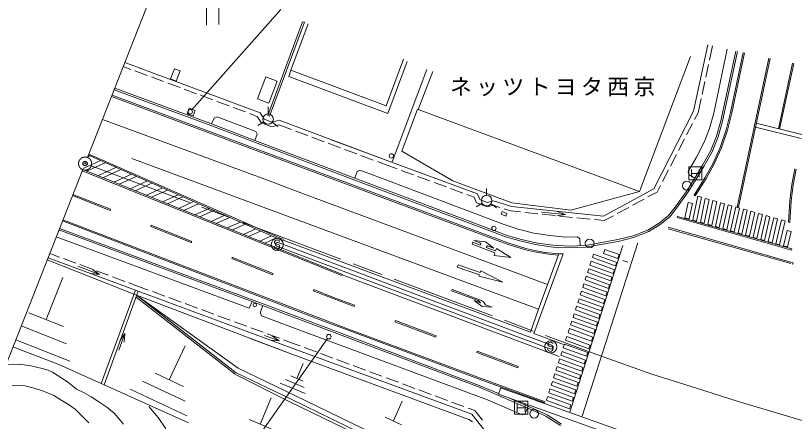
# Model space of a CAD drawing. Units: millimetres at full size, sheet at 1:1000; details may follow other scales. Extents: x 40000 to 680000, y 20000 to 380000.
# Drawn here: x 84764 to 173886, y 269098 to 315556 of the extents above; entities that cross this region are included whole.
import ezdxf

# ---------------------------------------------------------------- set-up
doc = ezdxf.new("R2010")
doc.units = ezdxf.units.MM
doc.header["$LTSCALE"] = 1000
doc.header["$PDMODE"] = 32
doc.header["$PDSIZE"] = 500
doc.linetypes.add('CHAIN', pattern=[18.5, 12, -1.5, 3.5, -1.5])
for name, color, linetype, lineweight in [('M-BGD', 7, 'Continuous', 13), ('M-BMK', 2, 'CHAIN', 13), ('M-BMK-OTRS', 5, 'Continuous', 13), ('M-STR-STRC', 7, 'Continuous', 13)]:
    doc.layers.add(name, color=color, linetype=linetype, lineweight=lineweight)
doc.layers.add('M-OTRS', color=6, linetype='Continuous')
doc.styles.add('ＭＳ ゴシック', font='')
doc.styles.get('ＭＳ ゴシック').set_extended_font_data('MS Gothic')

msp = doc.modelspace()

# ---------------------------------------------------------------- linework, layer by layer
at = {"layer": 'M-BGD'}
for p, q in [((117604, 314855), (113628, 304119)), ((113825, 304043), (117811, 314808)), ((116269, 309302), (118246, 314607)), ((117811, 314808), (117604, 314855)), ((162338, 304608), (163975, 312193)), ((164162, 310450), (164513, 312077)), ((166200, 311712), (164656, 304391)), ((167186, 311499), (165471, 303517)), ((167381, 311457), (165665, 303468)), ((97274, 310189), (112743, 304433)), ((129149, 310566), (127165, 305241)), ((129579, 310297), (127357, 304350)), ((162007, 310874), (156162, 295415)), ((97091, 309723), (97957, 309401)), ((102482, 308303), (102933, 309474)), ((102933, 309474), (103584, 309223)), ((116036, 308580), (116269, 309302)), ((127165, 305241), (116269, 309302)), ((127865, 298806), (131829, 309376)), ((163740, 308495), (164056, 309961)), ((98426, 309227), (99832, 308703)), ((100300, 308529), (101706, 308006)), ((103584, 309223), (103134, 308052)), ((112442, 306034), (113383, 308528)), ((113383, 308528), (114679, 308039)), ((127357, 304350), (116036, 308580)), ((130819, 304819), (132511, 309163)), ((102175, 307832), (103580, 307309)), ((103134, 308052), (102482, 308303)), ((114679, 308039), (113738, 305545)), ((163318, 306540), (163634, 308006)), ((107102, 302971), (96045, 307066)), ((107171, 303159), (96118, 307252)), ((104049, 307134), (105455, 306611)), ((127165, 305241), (123076, 306765)), ((127165, 305241), (123076, 306765)), ((105923, 306437), (107329, 305914)), ((107798, 305739), (109204, 305216)), ((113738, 305545), (112442, 306034)), ((113738, 305545), (112442, 306034)), ((162861, 304424), (163212, 306051)), ((104627, 304952), (104400, 304311)), ((104629, 304952), (105329, 304705)), ((109672, 305042), (111078, 304519)), ((113669, 304311), (113675, 305111)), ((128980, 300041), (130745, 304846)), ((156162, 295415), (130819, 304819)), ((105089, 304065), (104400, 304311)), ((105329, 304705), (105092, 304064)), ((107842, 303964), (107494, 303820)), ((112268, 302300), (107842, 303964)), ((111547, 304344), (112413, 304022)), ((112413, 304022), (112895, 303279)), ((112743, 304433), (113224, 303690)), ((113628, 304119), (113825, 304043)), ((157792, 295721), (162338, 304608)), ((162468, 303664), (162861, 304424)), ((164656, 304391), (164172, 302615)), ((107494, 303820), (107171, 303159)), ((112157, 301271), (107171, 303159)), ((113157, 303392), (112479, 302968)), ((112895, 303279), (114088, 302837)), ((113224, 303690), (114114, 303361)), ((114088, 302837), (114882, 303046)), ((114114, 303361), (114907, 303570)), ((114138, 303341), (114768, 302848)), ((116322, 302510), (114882, 303046)), ((127778, 298782), (114907, 303570)), ((161549, 301888), (162238, 303220)), ((165471, 303517), (164960, 301747)), ((165665, 303468), (165150, 301682)), ((112086, 301084), (107100, 302972)), ((112403, 301983), (112268, 302300)), ((118197, 301813), (116791, 302336)), ((164172, 302615), (163556, 301061)), ((112157, 301271), (112403, 301983)), ((112157, 301271), (123572, 296958)), ((120071, 301116), (118665, 301639)), ((127778, 298782), (120872, 301351)), ((160630, 300112), (161319, 301444)), ((164960, 301747), (164287, 300053)), ((165150, 301682), (164470, 299969)), ((123600, 296734), (112086, 301084)), ((121945, 300418), (120540, 300941)), ((162684, 299333), (163556, 301061)), ((123820, 299721), (122414, 300244)), ((125694, 299023), (124289, 299546)), ((134791, 296626), (128980, 300041)), ((159710, 298335), (160400, 299668)), ((164287, 300053), (163371, 298434)), ((164470, 299969), (163547, 298338)), ((127604, 298313), (126163, 298849)), ((137602, 295158), (127777, 298782)), ((161724, 297698), (162684, 299333)), ((123572, 296958), (123855, 297715)), ((123855, 297715), (124166, 297854)), ((124166, 297854), (126018, 297157)), ((128427, 298009), (127604, 298313)), ((130304, 297317), (128896, 297836)), ((158791, 296559), (159481, 297891)), ((161801, 297363), (161724, 297698)), ((163371, 298434), (162487, 296927)), ((163547, 298338), (162657, 296823)), ((139728, 290874), (123572, 296958)), ((140553, 291675), (126018, 297157)), ((132180, 296625), (130773, 297144)), ((162487, 296927), (161500, 295388)), ((162657, 296823), (161666, 295276)), ((162489, 296931), (161801, 297363)), ((139657, 290687), (123600, 296734)), ((134056, 295933), (132649, 296452)), ((141552, 294105), (134791, 296626)), ((158168, 295356), (158561, 296115)), ((135933, 295240), (134526, 295760)), ((137226, 294764), (136402, 295067)), ((137602, 295158), (137871, 294519)), ((138657, 294973), (138643, 295772)), ((156162, 295415), (148316, 293298)), ((152031, 292592), (157792, 295721)), ((157128, 294791), (158168, 295356)), ((160235, 293614), (161500, 295388)), ((160394, 293493), (161666, 295276)), ((137492, 294131), (137226, 294764)), ((138715, 293648), (137492, 294131)), ((137871, 294519), (138745, 294173)), ((138745, 294173), (139465, 294366)), ((139465, 294366), (141502, 293689)), ((148316, 293298), (141552, 294105)), ((155370, 293837), (156689, 294552)), ((138150, 294070), (137459, 293666)), ((139449, 293844), (138715, 293648)), ((139149, 294014), (139790, 293536)), ((140186, 293600), (139449, 293844)), ((141397, 293198), (140660, 293442)), ((152031, 292592), (141502, 293689)), ((153613, 292882), (154931, 293598)), ((160235, 293614), (159471, 292668)), ((160394, 293493), (159613, 292526)), ((140457, 293140), (140322, 292812)), ((140322, 292812), (140860, 292590)), ((140996, 292917), (140457, 293140)), ((140860, 292590), (140996, 292917)), ((142538, 293079), (141397, 293198)), ((144527, 292871), (143035, 293027)), ((144938, 293047), (147691, 292780)), ((146516, 292664), (145024, 292820)), ((147691, 292780), (146705, 292616)), ((147691, 292780), (146755, 293131)), ((148505, 292457), (147013, 292612)), ((150495, 292249), (149003, 292405)), ((152133, 292079), (153173, 292644)), ((159471, 292668), (158398, 291801)), ((159613, 292526), (158514, 291638)), ((142284, 291105), (140553, 291675)), ((152133, 292079), (150992, 292198)), ((158398, 291801), (157130, 291004)), ((158514, 291638), (157220, 290824)), ((89725, 291011), (111828, 282815)), ((113100, 282561), (89790, 291175)), ((139657, 290687), (140824, 290241)), ((139728, 290874), (140887, 290431)), ((144085, 290665), (142284, 291105)), ((145886, 290371), (144085, 290665)), ((157130, 291004), (155420, 290347)), ((157220, 290824), (155480, 290156)), ((89423, 290243), (111502, 282073)), ((140824, 290241), (142617, 289722)), ((140887, 290431), (142667, 289916)), ((142617, 289722), (144460, 289316)), ((142667, 289916), (144496, 289513)), ((147717, 290209), (145886, 290371)), ((149061, 290236), (147717, 290209)), ((149061, 290236), (149332, 289987)), ((149332, 289987), (149368, 289223)), ((153661, 289906), (149968, 289249)), ((153703, 289711), (149990, 289049)), ((155420, 290347), (153661, 289906)), ((155480, 290156), (153703, 289711)), ((142521, 278665), (114646, 289155)), ((142678, 279086), (114803, 289573)), ((144460, 289316), (146277, 289060)), ((144496, 289513), (146296, 289260)), ((148143, 288972), (146277, 289060)), ((148144, 289172), (146296, 289260)), ((149990, 289049), (148143, 288972)), ((149968, 289249), (148144, 289172)), ((89771, 287915), (88668, 288325)), ((98590, 283541), (88379, 287590)), ((98494, 284119), (88476, 287837)), ((91647, 287220), (90240, 287741)), ((93522, 286524), (92115, 287046)), ((91891, 286862), (94358, 285914)), ((94358, 285914), (93549, 286502)), ((95397, 285829), (93991, 286350)), ((90185, 285575), (88254, 280753)), ((94358, 285914), (93364, 286019)), ((97272, 285133), (95866, 285655)), ((98845, 284550), (97741, 284959)), ((99951, 284142), (98845, 284550)), ((94553, 273437), (98494, 284119)), ((98799, 283993), (94895, 273278)), ((98799, 283993), (98494, 284119)), ((110226, 275200), (98590, 283541)), ((98590, 283541), (116489, 276749)), ((110003, 274653), (98629, 283526)), ((116317, 277503), (98799, 283993)), ((101827, 283451), (100420, 283969)), ((109880, 274495), (98557, 283328)), ((103704, 282759), (102296, 283278)), ((105580, 282068), (104173, 282586)), ((111828, 282815), (111502, 282073)), ((113030, 282374), (111828, 282815)), ((118664, 280474), (113100, 282561)), ((107457, 281376), (106050, 281895)), ((112743, 281502), (113007, 282308)), ((118594, 280287), (113030, 282374)), ((90235, 279960), (86266, 281544)), ((109334, 280685), (107926, 281203)), ((112743, 281502), (112908, 281195)), ((112771, 281451), (112908, 281195)), ((118198, 279212), (112908, 281195)), ((90596, 277980), (85410, 280047)), ((111210, 279993), (109803, 280512)), ((118594, 280287), (137744, 273042)), ((137815, 273213), (118664, 280474)), ((96596, 277271), (97270, 279154)), ((97270, 279154), (96701, 278332)), ((97270, 279154), (97188, 278157)), ((113087, 279302), (111680, 279820)), ((114964, 278610), (113556, 279129)), ((118198, 279212), (138764, 271564)), ((146077, 277812), (142678, 279086)), ((90955, 275995), (84783, 278455)), ((111610, 278600), (116489, 276749)), ((111610, 278600), (116489, 276749)), ((113256, 278924), (114930, 278325)), ((113256, 278924), (114930, 278325)), ((114930, 278325), (113933, 278407)), ((114930, 278325), (113933, 278407)), ((114930, 278325), (114107, 278895)), ((114930, 278325), (114107, 278895)), ((116539, 278030), (115433, 278437)), ((145919, 277391), (142521, 278665)), ((84455, 277623), (89721, 275603)), ((89721, 275603), (84455, 277623)), ((104173, 277754), (102346, 273852)), ((116317, 277503), (136986, 269917)), ((117311, 277744), (116539, 278030)), ((119186, 277049), (117780, 277570)), ((136619, 269321), (116489, 276749)), ((121062, 276355), (119655, 276876)), ((85204, 275638), (83889, 275576)), ((86492, 275461), (85204, 275638)), ((87825, 275146), (86492, 275461)), ((89721, 275603), (94553, 273437)), ((94553, 273437), (89721, 275603)), ((117678, 275725), (116960, 274017)), ((122938, 275661), (121531, 276181)), ((124813, 274966), (123406, 275487)), ((88475, 274967), (87825, 275146)), ((89006, 274752), (88475, 274967)), ((89645, 274309), (89006, 274752)), ((103969, 273093), (100720, 274613)), ((116300, 271628), (110003, 274653)), ((116716, 272064), (110226, 275200)), ((126689, 274272), (125282, 274793)), ((90716, 273636), (89645, 274309)), ((91752, 272795), (90716, 273636)), ((104176, 271408), (99298, 273696)), ((109924, 274459), (116057, 271396)), ((117785, 272999), (115654, 273900)), ((117669, 273715), (116243, 274318)), ((128564, 273577), (127158, 274098)), ((84355, 273208), (85111, 273266)), ((85111, 273266), (85841, 273168)), ((85841, 273168), (86892, 272913)), ((86892, 272913), (87962, 272572)), ((92610, 272370), (91752, 272795)), ((94895, 273278), (94553, 273437)), ((104555, 268923), (94895, 273278)), ((104378, 269727), (97873, 272776)), ((117898, 272278), (115057, 273481)), ((130440, 272883), (129033, 273404)), ((137744, 273042), (140037, 272059)), ((140040, 272286), (137815, 273213)), ((140016, 272219), (140202, 272757)), ((140202, 272757), (140268, 272957)), ((140268, 272957), (172715, 261375)), ((87962, 272572), (89154, 272056)), ((89154, 272056), (90048, 271481)), ((93428, 271908), (92610, 272370)), ((94295, 271349), (93428, 271908)), ((128491, 266378), (116716, 272064)), ((132315, 272188), (130909, 272709)), ((134191, 271494), (132784, 272015)), ((140016, 272219), (172458, 260639)), ((140037, 272059), (143900, 270405)), ((143983, 270587), (141075, 271841)), ((90048, 271481), (90825, 271031)), ((90825, 271031), (91574, 270500)), ((95216, 270740), (94295, 271349)), ((114017, 271808), (112751, 268787)), ((128629, 265309), (116057, 271396)), ((116300, 271628), (128737, 265615)), ((129010, 271409), (127991, 269150)), ((136067, 270800), (134660, 271320)), ((142740, 269840), (138764, 271564)), ((91574, 270500), (92362, 269721)), ((96045, 270047), (95216, 270740)), ((96749, 269260), (96045, 270047)), ((101064, 269555), (100000, 270790)), ((137308, 270340), (136536, 270626)), ((137308, 270340), (138179, 269260)), ((143356, 270638), (143079, 269990)), ((145522, 269659), (143900, 270405)), ((145606, 269841), (143983, 270587)), ((92362, 269721), (93149, 268941)), ((97121, 268798), (96749, 269260)), ((101953, 268265), (101064, 269555)), ((114010, 268257), (111490, 269313)), ((128930, 268725), (127045, 269575)), ((137054, 269045), (136619, 269321)), ((142815, 262575), (136986, 269917)), ((143079, 269990), (142740, 269840)), ((145497, 269673), (147122, 268624)), ((145606, 269841), (147231, 268792))]:
    msp.add_line(p, q, dxfattribs=at)
for centre, radius in [((113665, 303711), 600), ((127772, 299496), 250), ((161590, 296084), 500), ((138668, 294373), 600), ((139505, 291191), 250), ((150458, 289473), 500), ((112134, 282415), 200), ((144097, 269975), 500)]:
    msp.add_circle(centre, radius, dxfattribs=at)
for centre, radius, start, end in [((114721, 289365), 223, 68.34442, 250.29736), ((146039, 277586), 229, 238.44037, 80.4631)]:
    msp.add_arc(centre, radius, start, end, dxfattribs=at)
at = {"layer": 'M-BMK'}
for p, q in [((93421, 298353), (146323, 278580)), ((146323, 278580), (151596, 276648)), ((151596, 276648), (157586, 274522)), ((157586, 274522), (162666, 272893)), ((162666, 272893), (167352, 271415)), ((167352, 271415), (186394, 265734))]:
    msp.add_line(p, q, dxfattribs=at)
for radius in [750, 30]:
    msp.add_circle((92718, 298616), radius, dxfattribs=at)
at = {"layer": 'M-BMK-OTRS'}
for p, q in [((92993, 299313), (104903, 329571)), ((76536, 257503), (92444, 297918))]:
    msp.add_line(p, q, dxfattribs=at)
at = {"layer": 'M-OTRS'}
msp.add_point((92718, 298616), dxfattribs=at)
at = {"layer": 'M-STR-STRC'}
for p, q in [((106603, 332843), (106603, 314468)), ((108007, 332843), (108007, 314552)), ((104901, 304709), (115113, 316258)), ((168036, 311315), (166570, 304470)), ((168182, 311283), (166716, 304437)), ((167322, 293643), (170967, 310681)), ((167469, 293612), (171114, 310649)), ((173671, 310096), (172049, 302594)), ((173818, 310064), (172194, 302558)), ((95741, 306294), (141020, 289405)), ((123615, 296075), (95799, 306442)), ((166570, 304470), (166086, 302468)), ((166716, 304437), (166231, 302426)), ((94699, 303647), (113277, 296820)), ((169525, 303223), (174738, 301924)), ((166086, 302468), (165398, 300462)), ((166231, 302426), (165537, 300407)), ((169432, 302786), (174646, 301487)), ((165398, 300462), (164548, 298568)), ((165537, 300407), (164682, 298501)), ((93236, 299494), (93027, 299398)), ((93090, 299559), (115350, 289775)), ((93145, 299698), (115410, 289912)), ((94463, 298955), (92499, 298058)), ((95015, 298712), (92893, 297743)), ((144593, 281945), (98058, 299200)), ((164548, 298568), (163650, 296975)), ((92391, 297784), (122115, 285787)), ((92446, 297924), (122171, 285926)), ((96242, 298173), (94171, 297228)), ((96794, 297931), (94746, 296995)), ((161791, 296741), (161791, 298241)), ((161791, 298241), (163291, 298241)), ((162091, 297941), (162091, 297041)), ((162991, 297941), (162991, 297041)), ((163291, 298241), (163291, 296741)), ((164682, 298501), (163779, 296899)), ((173944, 298018), (173575, 296222)), ((174091, 297990), (173724, 296198)), ((98021, 297391), (96024, 296480)), ((98573, 297149), (96599, 296247)), ((113277, 296820), (117401, 295248)), ((162091, 297491), (162991, 297491)), ((163650, 296975), (162411, 295007)), ((163779, 296899), (162538, 294927)), ((99800, 296610), (97877, 295732)), ((100352, 296367), (98452, 295500)), ((141073, 289546), (123615, 296075)), ((163291, 296741), (161791, 296741)), ((173575, 296222), (173358, 294345)), ((173724, 296198), (173508, 294332)), ((95627, 293386), (91329, 295085)), ((101579, 295828), (99730, 294984)), ((102131, 295585), (100305, 294752)), ((103358, 295046), (101583, 294236)), ((117401, 295248), (145635, 284757)), ((162411, 295007), (162538, 294927)), ((95572, 293246), (91274, 294945)), ((103910, 294803), (102158, 294004)), ((105136, 294264), (103436, 293488)), ((161733, 294147), (161353, 292387)), ((162204, 294045), (161733, 294147)), ((162820, 294876), (162256, 292161)), ((162688, 292037), (163255, 294753)), ((162820, 294876), (163255, 294753)), ((163691, 294630), (163120, 291913)), ((163552, 291789), (164126, 294506)), ((163691, 294630), (164126, 294506)), ((164561, 294383), (163984, 291665)), ((164996, 294260), (164416, 291541)), ((164561, 294383), (164996, 294260)), ((164848, 291417), (165431, 294137)), ((165431, 294137), (165867, 294014)), ((173358, 294345), (173223, 291892)), ((173508, 294332), (173373, 291884)), ((95572, 293246), (95627, 293386)), ((105689, 294021), (104011, 293256)), ((106915, 293482), (105289, 292740)), ((107467, 293240), (105864, 292508)), ((161824, 292285), (162204, 294045)), ((165867, 294014), (165280, 291293)), ((165712, 291169), (166302, 293890)), ((166737, 293767), (166144, 291044)), ((166302, 293890), (166737, 293767)), ((166576, 290920), (167172, 293644)), ((167608, 293521), (167008, 290796)), ((167172, 293644), (167608, 293521)), ((167322, 293643), (167469, 293612)), ((167440, 290672), (168043, 293398)), ((168478, 293274), (167872, 290548)), ((168043, 293398), (168478, 293274)), ((108694, 292700), (107142, 291992)), ((109246, 292458), (107717, 291760)), ((160523, 292571), (160481, 292426)), ((160481, 292426), (173542, 288698)), ((160523, 292571), (173583, 288842)), ((161353, 292387), (161824, 292285)), ((168304, 290424), (168913, 293151)), ((169348, 293028), (168736, 290300)), ((168913, 293151), (169348, 293028)), ((169168, 290176), (169784, 292905)), ((170219, 292782), (169600, 290052)), ((169784, 292905), (170219, 292782)), ((170032, 289928), (170654, 292659)), ((171089, 292535), (170464, 289803)), ((170654, 292659), (171089, 292535)), ((170896, 289679), (171525, 292412)), ((171525, 292412), (171960, 292289)), ((90132, 292045), (120132, 280536)), ((90187, 292185), (120185, 280676)), ((100222, 291408), (100277, 291547)), ((104927, 289709), (100277, 291547)), ((110473, 291919), (108995, 291244)), ((111025, 291676), (109570, 291012)), ((162256, 292161), (162688, 292037)), ((163120, 291913), (163552, 291789)), ((163984, 291665), (164416, 291541)), ((171960, 292289), (171328, 289555)), ((171760, 289431), (172395, 292166)), ((172830, 292043), (172192, 289307)), ((172395, 292166), (172830, 292043)), ((173223, 291892), (173373, 291884)), ((104872, 289570), (100222, 291408)), ((112252, 291137), (110848, 290496)), ((112804, 290894), (111423, 290264)), ((159434, 291318), (173728, 287246)), ((173468, 287164), (159457, 291155)), ((165280, 291293), (164848, 291417)), ((165712, 291169), (166144, 291044)), ((166576, 290920), (167008, 290796)), ((167440, 290672), (167872, 290548)), ((172624, 289183), (173051, 290944)), ((173051, 290944), (173518, 290831)), ((173518, 290831), (173092, 289070)), ((104872, 289570), (104927, 289709)), ((114031, 290355), (112701, 289748)), ((114583, 290112), (113277, 289516)), ((114393, 289687), (114382, 289607)), ((114483, 289784), (114393, 289687)), ((114574, 289849), (114483, 289784)), ((114691, 289872), (114574, 289849)), ((114772, 289861), (114691, 289872)), ((114873, 289810), (114772, 289861)), ((114950, 289758), (114873, 289810)), ((114974, 289680), (114950, 289758)), ((115378, 289850), (143682, 279317)), ((137994, 289486), (137199, 289826)), ((137199, 289826), (138544, 289663)), ((138544, 289663), (139493, 288922)), ((168304, 290424), (168736, 290300)), ((169168, 290176), (169600, 290052)), ((170032, 289928), (170464, 289803)), ((170896, 289679), (171328, 289555)), ((114383, 289065), (114356, 289142)), ((114382, 289607), (114442, 289480)), ((114442, 288940), (114383, 289065)), ((114442, 289480), (114547, 289428)), ((114514, 288889), (114442, 288940)), ((114617, 288836), (114514, 288889)), ((114547, 289428), (114920, 289296)), ((114701, 288825), (114617, 288836)), ((114818, 288845), (114701, 288825)), ((114905, 288912), (114818, 288845)), ((114955, 289016), (114905, 288912)), ((114920, 289296), (114976, 289175)), ((114976, 289175), (114955, 289016)), ((137027, 289405), (137095, 289608)), ((139597, 288385), (137027, 289405)), ((137095, 289608), (137923, 289259)), ((137923, 289259), (137994, 289486)), ((138717, 289211), (138624, 289011)), ((138624, 289011), (139689, 288624)), ((139493, 288922), (138717, 289211)), ((139689, 288624), (139784, 288888)), ((139784, 288888), (141452, 287870)), ((143119, 288758), (141020, 289405)), ((143155, 288904), (141073, 289546)), ((143119, 288758), (144153, 288503)), ((144183, 288650), (143155, 288904)), ((148195, 270176), (154263, 289237)), ((155955, 289529), (149600, 269682)), ((152192, 288770), (152038, 288336)), ((153822, 288194), (152192, 288770)), ((171760, 289431), (172192, 289307)), ((173092, 289070), (172624, 289183)), ((173583, 288842), (173542, 288698)), ((109522, 287731), (109577, 287871)), ((114227, 286033), (109577, 287871)), ((139538, 288097), (139597, 288385)), ((141452, 287870), (139538, 288097)), ((147433, 288270), (144077, 279179)), ((144153, 288503), (145741, 288250)), ((145380, 288438), (144183, 288650)), ((146940, 288277), (144593, 281945)), ((145380, 288438), (146940, 288277)), ((145741, 288250), (146886, 288131)), ((147433, 288270), (146940, 288277)), ((150908, 288263), (150762, 287860)), ((153560, 287301), (150908, 288263)), ((152038, 288336), (153668, 287760)), ((153668, 287760), (153822, 288194)), ((114172, 285893), (109522, 287731)), ((135311, 286774), (135405, 287039)), ((135405, 287039), (137930, 286143)), ((150624, 287431), (150486, 287003)), ((150486, 287003), (153144, 286038)), ((150624, 287431), (153282, 286467)), ((150762, 287860), (153414, 286898)), ((153414, 286898), (153560, 287301)), ((154810, 287344), (154253, 287527)), ((173629, 287143), (173687, 287102)), ((173687, 287102), (173728, 287246)), ((137833, 285897), (135311, 286774)), ((138012, 286353), (137930, 286143)), ((140517, 285044), (138012, 286353)), ((150348, 286574), (150209, 286145)), ((150209, 286145), (152869, 285181)), ((150348, 286574), (153007, 285609)), ((153282, 286467), (153144, 286038)), ((114172, 285893), (114227, 286033)), ((122136, 285864), (146958, 276524)), ((137833, 285897), (137761, 285714)), ((137761, 285714), (140517, 285044)), ((150071, 285717), (149933, 285288)), ((149933, 285288), (152594, 284323)), ((150071, 285717), (152732, 284752)), ((153007, 285609), (152869, 285181)), ((149795, 284860), (149656, 284431)), ((149656, 284431), (152319, 283465)), ((149795, 284860), (152457, 283894)), ((152732, 284752), (152594, 284323)), ((118822, 284055), (118877, 284194)), ((121106, 283152), (118822, 284055)), ((121161, 283292), (118877, 284194)), ((134707, 284199), (134654, 284058)), ((134654, 284058), (137694, 282922)), ((137971, 282978), (134707, 284199)), ((149518, 284003), (149380, 283574)), ((149380, 283574), (152044, 282608)), ((149518, 284003), (152182, 283036)), ((152457, 283894), (152319, 283465)), ((121107, 283152), (123489, 282259)), ((121160, 283292), (123542, 282400)), ((137974, 282657), (137225, 282937)), ((137225, 282937), (138150, 282271)), ((137694, 282922), (137753, 282895)), ((137753, 282895), (137810, 282860)), ((137810, 282860), (137861, 282819)), ((137861, 282819), (137905, 282771)), ((137905, 282771), (137944, 282719)), ((137944, 282719), (137973, 282660)), ((138091, 282926), (137971, 282978)), ((138203, 282855), (138091, 282926)), ((138303, 282774), (138203, 282855)), ((138392, 282677), (138303, 282774)), ((138470, 282571), (138392, 282677)), ((138536, 282447), (138470, 282571)), ((149242, 283145), (149103, 282717)), ((149103, 282717), (151769, 281750)), ((149242, 283145), (151907, 282179)), ((152182, 283036), (152044, 282608)), ((123489, 282259), (123542, 282400)), ((138150, 282271), (139286, 282167)), ((139286, 282167), (138536, 282447)), ((143682, 279317), (144593, 281945)), ((148965, 282288), (148827, 281860)), ((148827, 281860), (151494, 280892)), ((148965, 282288), (151632, 281321)), ((151907, 282179), (151769, 281750)), ((148689, 281431), (148550, 281003)), ((148550, 281003), (151220, 280035)), ((148689, 281431), (151357, 280463)), ((151632, 281321), (151494, 280892)), ((120132, 280536), (122514, 279644)), ((120185, 280676), (122568, 279784)), ((128172, 280505), (128224, 280646)), ((128172, 280505), (132854, 278751)), ((128224, 280646), (132907, 278892)), ((148412, 280574), (148274, 280145)), ((148274, 280145), (150945, 279177)), ((148412, 280574), (151082, 279606)), ((151357, 280463), (151220, 280035)), ((122514, 279643), (137921, 273901)), ((137973, 274042), (122567, 279784)), ((144077, 279179), (147476, 277906)), ((148136, 279717), (147984, 279246)), ((147984, 279246), (150654, 278272)), ((148136, 279717), (150807, 278748)), ((151082, 279606), (150945, 279177)), ((120466, 278595), (106207, 258383)), ((132854, 278751), (132907, 278892)), ((145772, 278076), (145682, 277979)), ((145864, 278141), (145772, 278076)), ((145980, 278165), (145864, 278141)), ((146061, 278153), (145980, 278165)), ((146162, 278103), (146061, 278153)), ((146239, 278051), (146162, 278103)), ((147846, 278817), (147707, 278389)), ((147707, 278389), (150379, 277414)), ((147846, 278817), (150517, 277843)), ((150807, 278748), (150654, 278272)), ((145672, 277357), (145645, 277434)), ((145682, 277979), (145671, 277900)), ((145671, 277900), (145731, 277772)), ((145731, 277233), (145672, 277357)), ((145731, 277772), (145836, 277721)), ((145803, 277182), (145731, 277233)), ((145906, 277129), (145803, 277182)), ((145836, 277721), (146209, 277589)), ((146195, 277205), (146107, 277137)), ((146244, 277309), (146195, 277205)), ((146209, 277589), (146265, 277468)), ((146263, 277972), (146239, 278051)), ((146265, 277468), (146244, 277309)), ((147569, 277960), (147431, 277532)), ((147431, 277532), (150104, 276556)), ((147569, 277960), (150242, 276985)), ((150517, 277843), (150379, 277414)), ((137537, 276997), (137589, 277138)), ((137537, 276997), (142219, 275243)), ((137589, 277138), (142272, 275384)), ((145990, 277117), (145906, 277129)), ((146107, 277137), (145990, 277117)), ((147293, 277103), (147154, 276674)), ((147154, 276674), (149829, 275699)), ((147293, 277103), (149967, 276128)), ((150242, 276985), (150104, 276556)), ((146740, 275389), (146601, 274960)), ((146740, 275389), (149417, 274412)), ((147016, 276246), (146878, 275817)), ((146878, 275817), (149555, 274841)), ((147016, 276246), (149692, 275270)), ((149967, 276128), (149829, 275699)), ((142219, 275243), (142272, 275384)), ((146463, 274531), (146325, 274103)), ((146463, 274531), (149142, 273554)), ((146601, 274960), (149280, 273983)), ((149692, 275270), (149555, 274841)), ((137921, 273901), (145310, 271208)), ((145361, 271349), (137973, 274042)), ((146187, 273674), (146049, 273246)), ((146187, 273674), (148867, 272697)), ((146325, 274103), (149005, 273126)), ((149417, 274412), (149280, 273983)), ((145772, 272388), (145910, 272817)), ((145910, 272817), (148592, 271839)), ((146049, 273246), (148730, 272268)), ((149142, 273554), (149005, 273126)), ((145494, 271527), (145650, 271954)), ((145650, 271954), (148317, 270981)), ((145772, 272388), (148455, 271410)), ((148592, 271839), (148455, 271410)), ((148730, 272268), (148867, 272697)), ((141864, 269913), (141864, 271413)), ((141864, 271413), (143364, 271413)), ((142164, 271113), (142164, 270213)), ((143064, 271113), (143064, 270213)), ((143364, 271413), (143364, 269913)), ((148161, 270554), (145494, 271527)), ((148317, 270981), (148161, 270554)), ((142164, 270663), (143064, 270663)), ((143364, 269913), (141864, 269913))]:
    msp.add_line(p, q, dxfattribs=at)
for centre, radius in [((104748, 304537), 250), ((114713, 289346), 700), ((120610, 278799), 250), ((146002, 277639), 700)]:
    msp.add_circle(centre, radius, dxfattribs=at)

# ---------------------------------------------------------------- texts
at = {"layer": 'M-BGD', "insert": (134463, 306305), "char_height": 1833, "attachment_point": 7, "style": 'ＭＳ ゴシック'}
msp.add_mtext('\\T1.2;ネッツトヨタ西京', dxfattribs=at)

doc.saveas('drawing.dxf')
